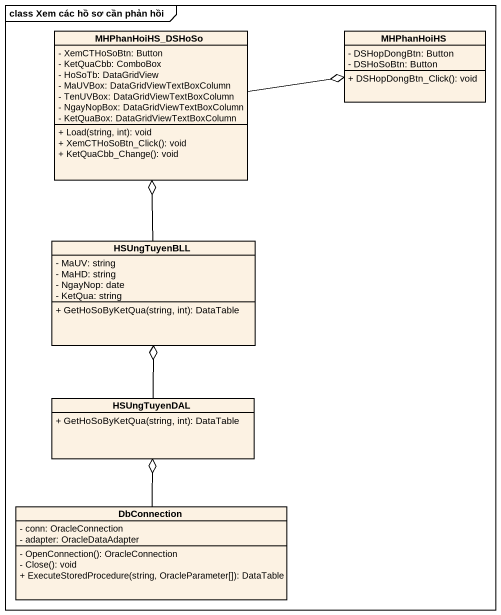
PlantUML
@startuml
mainframe class Xem các hồ sơ cần phản hồi
hide circle
hide empty members
skinparam classAttributeIconSize 0
class MHPhanHoiHS_DSHoSo {
  - XemCTHoSoBtn: Button
  - KetQuaCbb: ComboBox
  - HoSoTb: DataGridView
  - MaUVBox: DataGridViewTextBoxColumn
  - TenUVBox: DataGridViewTextBoxColumn
  - NgayNopBox: DataGridViewTextBoxColumn
  - KetQuaBox: DataGridViewTextBoxColumn
  + Load(string, int): void
  + XemCTHoSoBtn_Click(): void
  + KetQuaCbb_Change(): void
}
class MHPhanHoiHS {
  - DSHopDongBtn: Button
  - DSHoSoBtn: Button
  + DSHopDongBtn_Click(): void
}
class HSUngTuyenBLL {
  - MaUV: string
  - MaHD: string
  - NgayNop: date
  - KetQua: string
  + GetHoSoByKetQua(string, int): DataTable
}
class HSUngTuyenDAL {
  + GetHoSoByKetQua(string, int): DataTable
}
class DbConnection {
  - conn: OracleConnection
  - adapter: OracleDataAdapter
  - OpenConnection(): OracleConnection
  - Close(): void
  + ExecuteStoredProcedure(string, OracleParameter[]): DataTable
}
MHPhanHoiHS_DSHoSo -right-o MHPhanHoiHS
HSUngTuyenBLL -up-o MHPhanHoiHS_DSHoSo
HSUngTuyenDAL -up-o HSUngTuyenBLL
DbConnection -up-o HSUngTuyenDAL
@enduml
